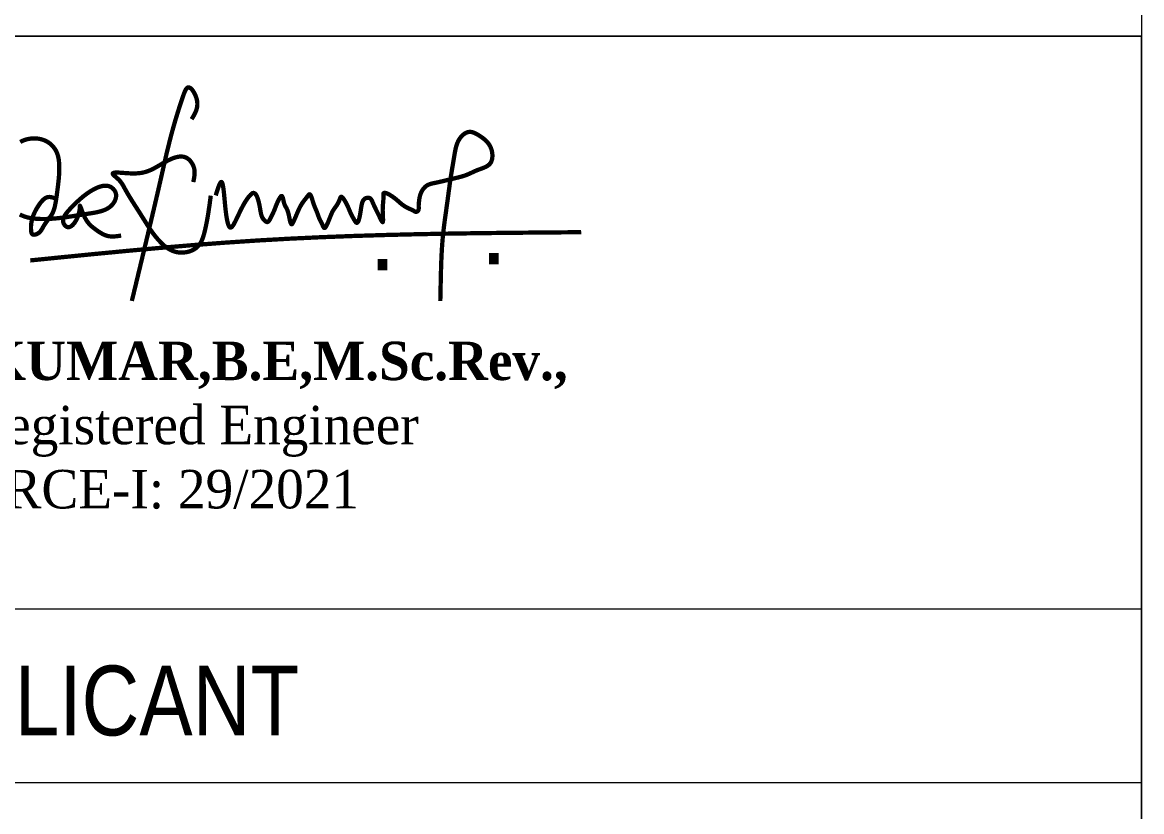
# Model space of a CAD drawing. Header units: metres. Extents: x -1559856 to -1559563, y 43807 to 43972.
# Drawn here: x -1559716.46 to -1559701.92, y 43880.77 to 43891.02 of the extents above; entities that cross this region are included whole.
import ezdxf

# ---------------------------------------------------------------- set-up
doc = ezdxf.new("R2010")
doc.units = ezdxf.units.M
doc.header["$LTSCALE"] = 750
doc.header["$MEASUREMENT"] = 0
doc.layers.get('0').update_dxf_attribs({"lineweight": 5})
doc.layers.add('LOCATION_PLAN', color=7, linetype='Continuous', lineweight=0)
doc.styles.add('145', font='swissc.ttf', dxfattribs={"height": 0.23})
doc.styles.get("Standard").update_dxf_attribs({"font": 'arial.ttf'})
doc.styles.add('style1', font='romans.shx', dxfattribs={"width": 0.95, "height": 200})

msp = doc.modelspace()

# ---------------------------------------------------------------- linework, layer by layer
at = {"color": 7, "ltscale": 0.2}
msp.add_line((-1559729.0595, 43890.84643, -138700.08236), (-1559701.9239, 43890.84643, -138700.08236), dxfattribs=at)
msp.add_lwpolyline([(-1559701.9239, 43862.94666), (-1559856.28176, 43862.94666), (-1559856.28176, 43972.27391), (-1559701.9239, 43972.27391)], close=True, dxfattribs=at)
at = {"color": 5, "lineweight": 100, "ltscale": 0.25, "const_width": 0.05565}
for points in [[(-1559714.26239, 43889.7657), (-1559714.2376, 43889.80718), (-1559714.21539, 43889.84971), (-1559714.20606, 43889.87169), (-1559714.19834, 43889.89432), (-1559714.19256, 43889.91773), (-1559714.18903, 43889.94206), (-1559714.18809, 43889.96743), (-1559714.19004, 43889.99397), (-1559714.19522, 43890.02182), (-1559714.20375, 43890.05079), (-1559714.21512, 43890.07974), (-1559714.22873, 43890.10736), (-1559714.24396, 43890.13229), (-1559714.25198, 43890.14334), (-1559714.26018, 43890.15323), (-1559714.26847, 43890.16178), (-1559714.27678, 43890.16884), (-1559714.28503, 43890.17423), (-1559714.29314, 43890.17779), (-1559714.30104, 43890.17935), (-1559714.30865, 43890.17875), (-1559714.3159, 43890.17587), (-1559714.3228, 43890.17082), (-1559714.32937, 43890.16383), (-1559714.33564, 43890.15512), (-1559714.34164, 43890.14492), (-1559714.3474, 43890.13346), (-1559714.35831, 43890.10764), (-1559714.3686, 43890.07946), (-1559714.38814, 43890.02226), (-1559714.40667, 43889.96666), (-1559714.42424, 43889.91261), (-1559714.44092, 43889.86001), (-1559714.45675, 43889.80877), (-1559714.47179, 43889.7588), (-1559714.4861, 43889.71), (-1559714.49972, 43889.66227), (-1559714.52511, 43889.56966), (-1559714.54841, 43889.48019), (-1559714.57005, 43889.39312), (-1559714.59043, 43889.30767), (-1559714.62919, 43889.1386), (-1559714.64842, 43889.05346), (-1559714.66807, 43888.96697), (-1559714.68822, 43888.87902), (-1559714.70885, 43888.7897), (-1559714.72991, 43888.69914), (-1559714.75137, 43888.60742), (-1559714.79535, 43888.42095), (-1559714.84048, 43888.23114), (-1559714.88648, 43888.03881), (-1559715.03891, 43887.40464)], [(-1559713.9495, 43888.77572), (-1559713.94177, 43888.80051), (-1559713.93409, 43888.82486), (-1559713.92651, 43888.84831), (-1559713.92277, 43888.85956), (-1559713.91907, 43888.87041), (-1559713.91542, 43888.88081), (-1559713.91182, 43888.89071), (-1559713.90828, 43888.90004), (-1559713.90481, 43888.90876), (-1559713.90141, 43888.9168), (-1559713.89808, 43888.92411), (-1559713.89484, 43888.93064), (-1559713.89169, 43888.93632), (-1559713.88863, 43888.9411), (-1559713.88568, 43888.94492), (-1559713.88283, 43888.94773), (-1559713.88009, 43888.94948), (-1559713.87747, 43888.95016), (-1559713.87496, 43888.9498), (-1559713.87255, 43888.94845), (-1559713.87024, 43888.94613), (-1559713.86802, 43888.94289), (-1559713.86589, 43888.93877), (-1559713.86385, 43888.93379), (-1559713.86189, 43888.928), (-1559713.86001, 43888.92144), (-1559713.8582, 43888.91413), (-1559713.85645, 43888.90613), (-1559713.85477, 43888.89746), (-1559713.85314, 43888.88816), (-1559713.85157, 43888.87828), (-1559713.85005, 43888.86783), (-1559713.84857, 43888.85688), (-1559713.84713, 43888.84544), (-1559713.84573, 43888.83356), (-1559713.843, 43888.80861), (-1559713.84036, 43888.78234), (-1559713.83777, 43888.75504), (-1559713.83518, 43888.727), (-1559713.83257, 43888.69852), (-1559713.82712, 43888.64143), (-1559713.82422, 43888.61338), (-1559713.82116, 43888.58593), (-1559713.81796, 43888.55925), (-1559713.81459, 43888.53351), (-1559713.81105, 43888.50886), (-1559713.80733, 43888.48548), (-1559713.80341, 43888.46353), (-1559713.80138, 43888.45315), (-1559713.79929, 43888.44318), (-1559713.79716, 43888.43365), (-1559713.79496, 43888.42459), (-1559713.79272, 43888.416), (-1559713.79042, 43888.40792), (-1559713.78806, 43888.40036), (-1559713.78564, 43888.39335), (-1559713.78316, 43888.3869), (-1559713.78062, 43888.38103), (-1559713.77802, 43888.37577), (-1559713.77536, 43888.37114), (-1559713.77263, 43888.36715), (-1559713.76984, 43888.36383), (-1559713.76698, 43888.3612), (-1559713.76405, 43888.35928), (-1559713.76105, 43888.35809), (-1559713.75798, 43888.35762), (-1559713.75485, 43888.35786), (-1559713.75164, 43888.35878), (-1559713.74836, 43888.36035), (-1559713.745, 43888.36257), (-1559713.74158, 43888.3654), (-1559713.73808, 43888.36882), (-1559713.73451, 43888.37282), (-1559713.73086, 43888.37737), (-1559713.72714, 43888.38245), (-1559713.72334, 43888.38803), (-1559713.71947, 43888.3941), (-1559713.71552, 43888.40063), (-1559713.7115, 43888.40761), (-1559713.7074, 43888.415), (-1559713.69895, 43888.43096), (-1559713.6902, 43888.44834), (-1559713.68112, 43888.46696), (-1559713.67172, 43888.48666), (-1559713.66199, 43888.50724), (-1559713.65192, 43888.52855), (-1559713.64152, 43888.5504), (-1559713.63077, 43888.57263), (-1559713.61968, 43888.59505), (-1559713.59644, 43888.63979), (-1559713.58428, 43888.66176), (-1559713.57176, 43888.68322), (-1559713.55887, 43888.70402), (-1559713.54561, 43888.72396), (-1559713.53197, 43888.74288), (-1559713.51795, 43888.7606), (-1559713.50355, 43888.77695), (-1559713.4962, 43888.78456), (-1559713.48875, 43888.79175), (-1559713.48127, 43888.79824), (-1559713.47756, 43888.801), (-1559713.4739, 43888.80332), (-1559713.47031, 43888.80513), (-1559713.46678, 43888.80643), (-1559713.46331, 43888.80724), (-1559713.45991, 43888.80758), (-1559713.45657, 43888.80746), (-1559713.4533, 43888.8069), (-1559713.45009, 43888.8059), (-1559713.44695, 43888.8045), (-1559713.44086, 43888.80052), (-1559713.43502, 43888.79508), (-1559713.42943, 43888.78831), (-1559713.42409, 43888.78034), (-1559713.41901, 43888.77129), (-1559713.41417, 43888.76129), (-1559713.40958, 43888.75046), (-1559713.40524, 43888.73893), (-1559713.40114, 43888.72683), (-1559713.39728, 43888.71428), (-1559713.39029, 43888.68836), (-1559713.38425, 43888.66216), (-1559713.38158, 43888.64928), (-1559713.37915, 43888.6367), (-1559713.37694, 43888.62454), (-1559713.37492, 43888.6128), (-1559713.37304, 43888.60147), (-1559713.37125, 43888.59052), (-1559713.36779, 43888.5697), (-1559713.36418, 43888.55023), (-1559713.36006, 43888.53198), (-1559713.35507, 43888.5148), (-1559713.35214, 43888.50657), (-1559713.34885, 43888.49856), (-1559713.34517, 43888.49076), (-1559713.34105, 43888.48314), (-1559713.33644, 43888.4757), (-1559713.33131, 43888.4684), (-1559713.32559, 43888.46125), (-1559713.31926, 43888.45421), (-1559713.31226, 43888.44728), (-1559713.30457, 43888.44049), (-1559713.29643, 43888.43452), (-1559713.29232, 43888.43221), (-1559713.28825, 43888.43054), (-1559713.28428, 43888.42964), (-1559713.28043, 43888.42957), (-1559713.27669, 43888.43026), (-1559713.27306, 43888.43167), (-1559713.26955, 43888.43372), (-1559713.26613, 43888.43637), (-1559713.26282, 43888.43956), (-1559713.25959, 43888.44322), (-1559713.25342, 43888.45175), (-1559713.24757, 43888.4615), (-1559713.23672, 43888.48278), (-1559713.23165, 43888.49339), (-1559713.22678, 43888.50345), (-1559713.22209, 43888.51297), (-1559713.21758, 43888.52201), (-1559713.20908, 43888.53901), (-1559713.20122, 43888.55505), (-1559713.19395, 43888.57078), (-1559713.18721, 43888.58671), (-1559713.1808, 43888.60299), (-1559713.16812, 43888.63659), (-1559713.16141, 43888.65393), (-1559713.15416, 43888.67162), (-1559713.14616, 43888.68969), (-1559713.13718, 43888.70813), (-1559713.12701, 43888.72695), (-1559713.11545, 43888.74611), (-1559713.10929, 43888.75511), (-1559713.10623, 43888.75903), (-1559713.10324, 43888.76239), (-1559713.10035, 43888.76504), (-1559713.0976, 43888.76683), (-1559713.09503, 43888.76769), (-1559713.09261, 43888.76765), (-1559713.09035, 43888.76677), (-1559713.08822, 43888.7651), (-1559713.08622, 43888.76271), (-1559713.08433, 43888.75966), (-1559713.08254, 43888.75599), (-1559713.08084, 43888.75178), (-1559713.07922, 43888.74707), (-1559713.07766, 43888.74194), (-1559713.07467, 43888.73061), (-1559713.07179, 43888.71825), (-1559713.06595, 43888.69237), (-1559713.06278, 43888.67977), (-1559713.05933, 43888.66803), (-1559713.05552, 43888.65749), (-1559713.05144, 43888.64802), (-1559713.04719, 43888.63941), (-1559713.04287, 43888.63144), (-1559713.03447, 43888.61652), (-1559713.0269, 43888.60173), (-1559713.02015, 43888.58639), (-1559713.01405, 43888.56999), (-1559713.01119, 43888.56123), (-1559713.00843, 43888.55202), (-1559713.00575, 43888.5423), (-1559713.00313, 43888.53201), (-1559713.00054, 43888.52107), (-1559712.99797, 43888.50943), (-1559712.99539, 43888.49704), (-1559712.99278, 43888.48402), (-1559712.98736, 43888.45762), (-1559712.9845, 43888.445), (-1559712.98149, 43888.4333), (-1559712.97831, 43888.42288), (-1559712.97665, 43888.41827), (-1559712.97493, 43888.41414), (-1559712.97316, 43888.41051), (-1559712.97133, 43888.40745), (-1559712.96943, 43888.40501), (-1559712.96747, 43888.40322), (-1559712.96544, 43888.40214), (-1559712.96333, 43888.40182), (-1559712.96114, 43888.4023), (-1559712.95888, 43888.40363), (-1559712.95654, 43888.40577), (-1559712.95414, 43888.40863), (-1559712.95168, 43888.41212), (-1559712.9492, 43888.41615), (-1559712.94415, 43888.42549), (-1559712.93911, 43888.43592), (-1559712.92938, 43888.45738), (-1559712.9203, 43888.47805), (-1559712.91177, 43888.49789), (-1559712.90367, 43888.51697), (-1559712.89591, 43888.53536), (-1559712.88836, 43888.5531), (-1559712.88093, 43888.57025), (-1559712.87349, 43888.58688), (-1559712.86594, 43888.60304), (-1559712.85818, 43888.61879), (-1559712.85009, 43888.63419), (-1559712.84156, 43888.64929), (-1559712.83249, 43888.66416), (-1559712.82275, 43888.67885), (-1559712.81232, 43888.69344), (-1559712.80126, 43888.70808), (-1559712.78971, 43888.72289), (-1559712.77777, 43888.73803), (-1559712.76556, 43888.75363), (-1559712.75319, 43888.76984), (-1559712.74699, 43888.77817), (-1559712.74391, 43888.78207), (-1559712.74087, 43888.78542), (-1559712.7379, 43888.78792), (-1559712.73501, 43888.78946), (-1559712.73219, 43888.79008), (-1559712.72944, 43888.78985), (-1559712.72676, 43888.78881), (-1559712.72415, 43888.78702), (-1559712.72159, 43888.78453), (-1559712.7191, 43888.78139), (-1559712.71667, 43888.77766), (-1559712.71428, 43888.77339), (-1559712.71195, 43888.76864), (-1559712.70967, 43888.76346), (-1559712.70525, 43888.752), (-1559712.70098, 43888.73946), (-1559712.69285, 43888.71281), (-1559712.68894, 43888.69956), (-1559712.68511, 43888.68693), (-1559712.68133, 43888.67514), (-1559712.67762, 43888.66414), (-1559712.67396, 43888.65384), (-1559712.67035, 43888.64416), (-1559712.66679, 43888.63502), (-1559712.66327, 43888.62633), (-1559712.65638, 43888.60998), (-1559712.64965, 43888.59444), (-1559712.64306, 43888.57906), (-1559712.63658, 43888.56316), (-1559712.6302, 43888.54617), (-1559712.62381, 43888.52825), (-1559712.61043, 43888.49137), (-1559712.60317, 43888.47332), (-1559712.59534, 43888.45614), (-1559712.58685, 43888.44012), (-1559712.57785, 43888.42399), (-1559712.57327, 43888.41519), (-1559712.5687, 43888.40553), (-1559712.5596, 43888.38404), (-1559712.55498, 43888.37366), (-1559712.55264, 43888.36891), (-1559712.55026, 43888.36458), (-1559712.54784, 43888.36079), (-1559712.54537, 43888.35761), (-1559712.54284, 43888.35517), (-1559712.54026, 43888.35355), (-1559712.53761, 43888.35285), (-1559712.5349, 43888.35312), (-1559712.53212, 43888.35429), (-1559712.5293, 43888.35627), (-1559712.52645, 43888.35898), (-1559712.52357, 43888.36236), (-1559712.52068, 43888.36631), (-1559712.51779, 43888.37076), (-1559712.51204, 43888.38084), (-1559712.50641, 43888.39198), (-1559712.49588, 43888.4149), (-1559712.49106, 43888.42594), (-1559712.48651, 43888.43664), (-1559712.4781, 43888.45709), (-1559712.47046, 43888.47639), (-1559712.46335, 43888.49462), (-1559712.45656, 43888.51191), (-1559712.44987, 43888.52835), (-1559712.44305, 43888.54408), (-1559712.43591, 43888.55918), (-1559712.4282, 43888.57377), (-1559712.41972, 43888.58796), (-1559712.41032, 43888.6019), (-1559712.40019, 43888.6159), (-1559712.38963, 43888.63031), (-1559712.37893, 43888.64551), (-1559712.3684, 43888.66185), (-1559712.36329, 43888.67057), (-1559712.35833, 43888.6797), (-1559712.35356, 43888.6893), (-1559712.34901, 43888.69942), (-1559712.34473, 43888.71009), (-1559712.3407, 43888.72121), (-1559712.33678, 43888.73209), (-1559712.33276, 43888.74192), (-1559712.33067, 43888.74618), (-1559712.32848, 43888.74988), (-1559712.32617, 43888.75291), (-1559712.32372, 43888.75517), (-1559712.32111, 43888.75656), (-1559712.31832, 43888.75702), (-1559712.31537, 43888.7566), (-1559712.31228, 43888.75537), (-1559712.30907, 43888.7534), (-1559712.30575, 43888.75077), (-1559712.30236, 43888.74755), (-1559712.2989, 43888.7438), (-1559712.29188, 43888.73502), (-1559712.28486, 43888.725), (-1559712.27144, 43888.70349), (-1559712.26531, 43888.69299), (-1559712.25959, 43888.68281), (-1559712.25425, 43888.67295), (-1559712.24925, 43888.66337), (-1559712.24017, 43888.64499), (-1559712.2321, 43888.62752), (-1559712.22478, 43888.61078), (-1559712.21795, 43888.59461), (-1559712.2048, 43888.56328), (-1559712.19797, 43888.54778), (-1559712.19063, 43888.53217), (-1559712.18266, 43888.51627), (-1559712.17399, 43888.49988), (-1559712.16455, 43888.48282), (-1559712.15427, 43888.46489), (-1559712.14311, 43888.44604), (-1559712.13731, 43888.43702), (-1559712.13439, 43888.43293), (-1559712.13149, 43888.42924), (-1559712.12861, 43888.42605), (-1559712.12578, 43888.42345), (-1559712.12299, 43888.42153), (-1559712.12027, 43888.42036), (-1559712.11761, 43888.41991), (-1559712.11502, 43888.42016), (-1559712.11249, 43888.42106), (-1559712.11003, 43888.42259), (-1559712.10763, 43888.42471), (-1559712.10529, 43888.42739), (-1559712.10301, 43888.43059), (-1559712.1008, 43888.43429), (-1559712.09865, 43888.43844), (-1559712.09656, 43888.44301), (-1559712.09256, 43888.4533), (-1559712.08881, 43888.46489), (-1559712.08531, 43888.4775), (-1559712.08204, 43888.49087), (-1559712.07902, 43888.50474), (-1559712.07367, 43888.53288), (-1559712.06916, 43888.5603), (-1559712.0652, 43888.58662), (-1559712.06145, 43888.61162), (-1559712.05955, 43888.62357), (-1559712.05758, 43888.63511), (-1559712.0555, 43888.64622), (-1559712.05326, 43888.65688), (-1559712.05082, 43888.66705), (-1559712.04815, 43888.67671), (-1559712.04521, 43888.68583), (-1559712.04194, 43888.6944), (-1559712.03831, 43888.70238), (-1559712.03428, 43888.70975), (-1559712.02981, 43888.71648), (-1559712.02485, 43888.72255), (-1559712.01936, 43888.72792), (-1559712.01331, 43888.73258), (-1559712.00665, 43888.73651), (-1559711.99934, 43888.73966), (-1559711.99134, 43888.74202), (-1559711.9826, 43888.74356), (-1559711.97313, 43888.74424), (-1559711.96331, 43888.74383), (-1559711.95847, 43888.74311), (-1559711.95378, 43888.74198), (-1559711.94934, 43888.74041), (-1559711.9452, 43888.73835), (-1559711.94139, 43888.73582), (-1559711.93788, 43888.73286), (-1559711.93464, 43888.72952), (-1559711.93165, 43888.72585), (-1559711.9263, 43888.71768), (-1559711.92161, 43888.70874), (-1559711.91339, 43888.68999), (-1559711.90561, 43888.67193), (-1559711.89799, 43888.65474), (-1559711.89047, 43888.63822), (-1559711.88296, 43888.62215), (-1559711.86772, 43888.59048), (-1559711.85983, 43888.57446), (-1559711.85169, 43888.55802), (-1559711.8432, 43888.54094), (-1559711.83429, 43888.52302), (-1559711.82491, 43888.50404), (-1559711.81497, 43888.48377), (-1559711.80452, 43888.46244), (-1559711.79936, 43888.45232), (-1559711.79446, 43888.44334), (-1559711.79215, 43888.43945), (-1559711.78996, 43888.43606), (-1559711.78792, 43888.43325), (-1559711.78604, 43888.43108), (-1559711.78434, 43888.42963), (-1559711.78284, 43888.42893), (-1559711.78152, 43888.42896), (-1559711.78037, 43888.42968), (-1559711.77939, 43888.43106), (-1559711.77857, 43888.43306), (-1559711.77789, 43888.43564), (-1559711.77735, 43888.43877), (-1559711.77694, 43888.44241), (-1559711.77664, 43888.44653), (-1559711.77646, 43888.45109), (-1559711.77637, 43888.45605), (-1559711.77646, 43888.46705), (-1559711.77683, 43888.47925), (-1559711.77741, 43888.49235), (-1559711.77811, 43888.50608), (-1559711.77961, 43888.53424), (-1559711.78025, 43888.54811), (-1559711.78071, 43888.56146), (-1559711.78097, 43888.57415), (-1559711.78103, 43888.5862), (-1559711.78091, 43888.59767), (-1559711.78064, 43888.6086), (-1559711.78024, 43888.61905), (-1559711.77972, 43888.62906), (-1559711.77841, 43888.64798), (-1559711.77687, 43888.66574), (-1559711.77527, 43888.68273), (-1559711.7725, 43888.716), (-1559711.77164, 43888.73306), (-1559711.77135, 43888.75093), (-1559711.77147, 43888.76028), (-1559711.77179, 43888.76999), (-1559711.77231, 43888.78007), (-1559711.77249, 43888.78986), (-1559711.77211, 43888.7942), (-1559711.77124, 43888.79795), (-1559711.76986, 43888.80109), (-1559711.76801, 43888.80365), (-1559711.76571, 43888.80565), (-1559711.76298, 43888.80712), (-1559711.75986, 43888.80808), (-1559711.75637, 43888.80856), (-1559711.75253, 43888.80858), (-1559711.74838, 43888.80818), (-1559711.74393, 43888.80737), (-1559711.73923, 43888.80618), (-1559711.73428, 43888.80464), (-1559711.72912, 43888.80278), (-1559711.71826, 43888.79817), (-1559711.70687, 43888.79256), (-1559711.69516, 43888.78617), (-1559711.68334, 43888.77918), (-1559711.67162, 43888.77182), (-1559711.6602, 43888.76429), (-1559711.64931, 43888.75678), (-1559711.6391, 43888.74949), (-1559711.62958, 43888.74243), (-1559711.62068, 43888.73558), (-1559711.61232, 43888.72895), (-1559711.60445, 43888.7225), (-1559711.597, 43888.71622), (-1559711.58308, 43888.70413), (-1559711.57005, 43888.69252), (-1559711.54452, 43888.67031), (-1559711.53097, 43888.65944), (-1559711.5163, 43888.64861), (-1559711.5006, 43888.63795), (-1559711.48411, 43888.62767), (-1559711.46709, 43888.61797), (-1559711.44978, 43888.60906), (-1559711.43242, 43888.60113), (-1559711.41512, 43888.59382), (-1559711.39779, 43888.58596), (-1559711.38908, 43888.58144), (-1559711.38033, 43888.57634), (-1559711.37152, 43888.57099), (-1559711.36265, 43888.56627), (-1559711.35818, 43888.56444), (-1559711.35369, 43888.56312), (-1559711.34918, 43888.56241), (-1559711.34464, 43888.56244), (-1559711.34009, 43888.56331), (-1559711.33559, 43888.565), (-1559711.33127, 43888.56738), (-1559711.32728, 43888.57033), (-1559711.32374, 43888.57372), (-1559711.32077, 43888.57744), (-1559711.31837, 43888.58143), (-1559711.31649, 43888.58566), (-1559711.31508, 43888.5901), (-1559711.31406, 43888.59472), (-1559711.31301, 43888.60439), (-1559711.31289, 43888.61446), (-1559711.31325, 43888.62469), (-1559711.31361, 43888.63485), (-1559711.31363, 43888.64478), (-1559711.31267, 43888.66401), (-1559711.31082, 43888.68275), (-1559711.30859, 43888.70142), (-1559711.30615, 43888.72021), (-1559711.30322, 43888.73906), (-1559711.29952, 43888.7579), (-1559711.29477, 43888.77666), (-1559711.28867, 43888.79527), (-1559711.28114, 43888.81356), (-1559711.27221, 43888.83128), (-1559711.26723, 43888.83986), (-1559711.26192, 43888.8482), (-1559711.25629, 43888.85629), (-1559711.25033, 43888.86408), (-1559711.24405, 43888.87154), (-1559711.23746, 43888.87866), (-1559711.23057, 43888.88539), (-1559711.22338, 43888.8917), (-1559711.21589, 43888.89757), (-1559711.20812, 43888.90297), (-1559711.20006, 43888.90786), (-1559711.19173, 43888.91224), (-1559711.18316, 43888.91617), (-1559711.17438, 43888.9197), (-1559711.15627, 43888.92569), (-1559711.13761, 43888.9306), (-1559711.06154, 43888.94658), (-1559711.02416, 43888.95517), (-1559710.98712, 43888.96417), (-1559710.91321, 43888.98242), (-1559710.83838, 43888.9998), (-1559710.8009, 43889.00872), (-1559710.76377, 43889.01842), (-1559710.74543, 43889.02371), (-1559710.72728, 43889.02937), (-1559710.70937, 43889.03546), (-1559710.69172, 43889.04203), (-1559710.67435, 43889.04912), (-1559710.65716, 43889.05662), (-1559710.62292, 43889.07241), (-1559710.58815, 43889.08846), (-1559710.57029, 43889.09631), (-1559710.55199, 43889.10387), (-1559710.53316, 43889.11107), (-1559710.51398, 43889.11804), (-1559710.47573, 43889.13226), (-1559710.45724, 43889.13998), (-1559710.43954, 43889.14843), (-1559710.43108, 43889.153), (-1559710.42293, 43889.15784), (-1559710.41513, 43889.16299), (-1559710.4077, 43889.16846), (-1559710.40069, 43889.17429), (-1559710.39413, 43889.18051), (-1559710.38806, 43889.18715), (-1559710.38252, 43889.19424), (-1559710.37753, 43889.2018), (-1559710.37311, 43889.20984), (-1559710.36923, 43889.21829), (-1559710.3659, 43889.22712), (-1559710.36308, 43889.23627), (-1559710.36076, 43889.24569), (-1559710.35892, 43889.25534), (-1559710.35754, 43889.26517), (-1559710.35662, 43889.27513), (-1559710.35612, 43889.28517), (-1559710.35603, 43889.29524), (-1559710.35635, 43889.30529), (-1559710.35809, 43889.32519), (-1559710.36128, 43889.34471), (-1559710.36584, 43889.36376), (-1559710.37173, 43889.38227), (-1559710.37887, 43889.40016), (-1559710.38721, 43889.41736), (-1559710.39669, 43889.43379), (-1559710.40725, 43889.44936), (-1559710.41882, 43889.46405), (-1559710.43133, 43889.47794), (-1559710.44473, 43889.49112), (-1559710.45894, 43889.5037), (-1559710.47389, 43889.51576), (-1559710.48952, 43889.5274), (-1559710.50576, 43889.53873), (-1559710.52254, 43889.54984), (-1559710.53979, 43889.56077), (-1559710.55743, 43889.57122), (-1559710.57536, 43889.58075), (-1559710.58441, 43889.58504), (-1559710.5935, 43889.58894), (-1559710.60262, 43889.59239), (-1559710.61176, 43889.59535), (-1559710.62091, 43889.59775), (-1559710.63005, 43889.59955), (-1559710.63918, 43889.60068), (-1559710.64828, 43889.6011), (-1559710.65735, 43889.60075), (-1559710.66636, 43889.59959), (-1559710.67531, 43889.5976), (-1559710.68418, 43889.59485), (-1559710.69293, 43889.59139), (-1559710.70154, 43889.58726), (-1559710.71001, 43889.58252), (-1559710.71829, 43889.57722), (-1559710.72637, 43889.57141), (-1559710.73423, 43889.56514), (-1559710.74184, 43889.55847), (-1559710.74919, 43889.55144), (-1559710.75624, 43889.54412), (-1559710.76298, 43889.53654), (-1559710.77543, 43889.52083), (-1559710.7865, 43889.50456), (-1559710.79628, 43889.48779), (-1559710.8049, 43889.47057), (-1559710.81246, 43889.45295), (-1559710.81908, 43889.43497), (-1559710.82486, 43889.41669), (-1559710.82993, 43889.39814), (-1559710.83439, 43889.37938), (-1559710.83836, 43889.36047), (-1559710.84526, 43889.32233), (-1559710.85154, 43889.28412), (-1559710.86435, 43889.20833), (-1559710.87728, 43889.13313), (-1559710.8897, 43889.05799), (-1559710.90122, 43888.98258), (-1559710.91202, 43888.90693), (-1559710.92237, 43888.83112), (-1559710.9428, 43888.67931), (-1559710.96406, 43888.52769), (-1559710.97455, 43888.45192), (-1559710.98446, 43888.37612), (-1559710.99343, 43888.30024), (-1559711.00111, 43888.22425), (-1559711.00745, 43888.14813), (-1559711.0126, 43888.07189), (-1559711.01673, 43887.99555), (-1559711.02002, 43887.91913), (-1559711.02263, 43887.84265), (-1559711.02473, 43887.76611), (-1559711.03266, 43887.40464)], [(-1559716.03604, 43888.73809), (-1559716.04978, 43888.74267), (-1559716.06347, 43888.74694), (-1559716.07703, 43888.75063), (-1559716.08375, 43888.75217), (-1559716.09042, 43888.75344), (-1559716.09704, 43888.75442), (-1559716.10358, 43888.75507), (-1559716.11006, 43888.75536), (-1559716.11645, 43888.75523), (-1559716.12276, 43888.75467), (-1559716.12897, 43888.75365), (-1559716.1351, 43888.7522), (-1559716.14113, 43888.75032), (-1559716.14708, 43888.74805), (-1559716.15293, 43888.7454), (-1559716.1587, 43888.74239), (-1559716.16438, 43888.73903), (-1559716.16996, 43888.73536), (-1559716.17546, 43888.73138), (-1559716.18088, 43888.72711), (-1559716.1862, 43888.72259), (-1559716.19144, 43888.71781), (-1559716.19659, 43888.71281), (-1559716.20166, 43888.7076), (-1559716.20664, 43888.70221), (-1559716.21635, 43888.69092), (-1559716.22572, 43888.67912), (-1559716.23476, 43888.66695), (-1559716.24347, 43888.65456), (-1559716.25185, 43888.6421), (-1559716.2599, 43888.62967), (-1559716.26763, 43888.61725), (-1559716.27503, 43888.60486), (-1559716.28209, 43888.59247), (-1559716.28882, 43888.5801), (-1559716.29521, 43888.56773), (-1559716.30126, 43888.55536), (-1559716.30697, 43888.54298), (-1559716.31233, 43888.5306), (-1559716.31734, 43888.5182), (-1559716.32199, 43888.50578), (-1559716.3263, 43888.49334), (-1559716.33025, 43888.48088), (-1559716.33383, 43888.46838), (-1559716.33706, 43888.45584), (-1559716.33992, 43888.44327), (-1559716.34241, 43888.43063), (-1559716.34452, 43888.41788), (-1559716.34625, 43888.40494), (-1559716.34757, 43888.39175), (-1559716.34847, 43888.37825), (-1559716.34896, 43888.36437), (-1559716.34901, 43888.35005), (-1559716.34861, 43888.33522), (-1559716.34774, 43888.31984), (-1559716.34705, 43888.31209), (-1559716.34607, 43888.30447), (-1559716.34472, 43888.29715), (-1559716.34292, 43888.29025), (-1559716.34183, 43888.28702), (-1559716.34059, 43888.28394), (-1559716.3392, 43888.28105), (-1559716.33765, 43888.27835), (-1559716.33592, 43888.27588), (-1559716.334, 43888.27364), (-1559716.33189, 43888.27165), (-1559716.32957, 43888.26994), (-1559716.32706, 43888.2685), (-1559716.32436, 43888.26732), (-1559716.32149, 43888.2664), (-1559716.31846, 43888.26572), (-1559716.3153, 43888.26527), (-1559716.31201, 43888.26504), (-1559716.30861, 43888.26503), (-1559716.30512, 43888.26523), (-1559716.29792, 43888.26619), (-1559716.29052, 43888.26785), (-1559716.28306, 43888.27012), (-1559716.27564, 43888.27294), (-1559716.2684, 43888.27622), (-1559716.26145, 43888.27989), (-1559716.2549, 43888.28386), (-1559716.24881, 43888.28809), (-1559716.24313, 43888.29257), (-1559716.23783, 43888.29727), (-1559716.23288, 43888.30217), (-1559716.22824, 43888.30726), (-1559716.22389, 43888.31252), (-1559716.21979, 43888.31792), (-1559716.2159, 43888.32346), (-1559716.2122, 43888.3291), (-1559716.20521, 43888.34066), (-1559716.19856, 43888.35243), (-1559716.18524, 43888.37605), (-1559716.1782, 43888.3877), (-1559716.17089, 43888.3992), (-1559716.16331, 43888.41056), (-1559716.15548, 43888.42178), (-1559716.14741, 43888.43287), (-1559716.13917, 43888.44386), (-1559716.12248, 43888.46568), (-1559716.10601, 43888.48758), (-1559716.09805, 43888.49866), (-1559716.09036, 43888.50988), (-1559716.08303, 43888.52128), (-1559716.07613, 43888.5329), (-1559716.06974, 43888.54479), (-1559716.06391, 43888.55696), (-1559716.05863, 43888.56941), (-1559716.05385, 43888.5821), (-1559716.04952, 43888.59501), (-1559716.0456, 43888.6081), (-1559716.04204, 43888.62134), (-1559716.0388, 43888.63471), (-1559716.03583, 43888.64817), (-1559716.03308, 43888.66169), (-1559716.02808, 43888.68879), (-1559716.02352, 43888.71584), (-1559716.01932, 43888.74284), (-1559716.0154, 43888.7698), (-1559716.01171, 43888.79674), (-1559716.00472, 43888.85062), (-1559715.99796, 43888.9046), (-1559715.9917, 43888.95871), (-1559715.98893, 43888.98583), (-1559715.98649, 43889.01298), (-1559715.98444, 43889.04018), (-1559715.98286, 43889.06743), (-1559715.98182, 43889.09473), (-1559715.98137, 43889.12208), (-1559715.98159, 43889.14948), (-1559715.98255, 43889.17694), (-1559715.98334, 43889.19069), (-1559715.98437, 43889.20442), (-1559715.98568, 43889.21812), (-1559715.9873, 43889.23178), (-1559715.98926, 43889.24537), (-1559715.9916, 43889.25887), (-1559715.99436, 43889.27227), (-1559715.99757, 43889.28555), (-1559716.00125, 43889.29868), (-1559716.00545, 43889.31165), (-1559716.0102, 43889.32444), (-1559716.01553, 43889.33702), (-1559716.02146, 43889.34939), (-1559716.02796, 43889.3615), (-1559716.03502, 43889.37334), (-1559716.04262, 43889.38486), (-1559716.05075, 43889.39604), (-1559716.05937, 43889.40685), (-1559716.06848, 43889.41726), (-1559716.07805, 43889.42725), (-1559716.08807, 43889.43678), (-1559716.09851, 43889.44582), (-1559716.10936, 43889.45435), (-1559716.12061, 43889.46233), (-1559716.13222, 43889.46976), (-1559716.14416, 43889.47663), (-1559716.15642, 43889.48295), (-1559716.16897, 43889.48871), (-1559716.18177, 43889.49393), (-1559716.1948, 43889.4986), (-1559716.20803, 43889.50273), (-1559716.22144, 43889.50632), (-1559716.23499, 43889.50936), (-1559716.24867, 43889.51187), (-1559716.26244, 43889.51385), (-1559716.27627, 43889.51529), (-1559716.29015, 43889.5162), (-1559716.30403, 43889.51658), (-1559716.3179, 43889.51644), (-1559716.33173, 43889.51578), (-1559716.3455, 43889.5146), (-1559716.35921, 43889.51292), (-1559716.37282, 43889.51075), (-1559716.38634, 43889.50808), (-1559716.39974, 43889.50494), (-1559716.413, 43889.50133), (-1559716.42612, 43889.49726), (-1559716.43907, 43889.49274), (-1559716.45184, 43889.48777), (-1559716.46441, 43889.48237), (-1559716.47677, 43889.47654), (-1559716.48891, 43889.47029)], [(-1559714.24114, 43888.94858), (-1559714.22984, 43889.00553), (-1559714.22582, 43889.03394), (-1559714.22374, 43889.06229), (-1559714.22425, 43889.09054), (-1559714.22569, 43889.10463), (-1559714.22802, 43889.11869), (-1559714.23132, 43889.13271), (-1559714.23564, 43889.14667), (-1559714.24094, 43889.16048), (-1559714.24715, 43889.17402), (-1559714.25422, 43889.18719), (-1559714.26206, 43889.19988), (-1559714.27063, 43889.21198), (-1559714.27986, 43889.22338), (-1559714.28968, 43889.23397), (-1559714.30002, 43889.24365), (-1559714.31084, 43889.2523), (-1559714.32205, 43889.25983), (-1559714.33361, 43889.26613), (-1559714.34548, 43889.27123), (-1559714.35765, 43889.2752), (-1559714.3701, 43889.27807), (-1559714.38281, 43889.2799), (-1559714.39576, 43889.28074), (-1559714.40893, 43889.28064), (-1559714.4223, 43889.27966), (-1559714.44958, 43889.27524), (-1559714.47745, 43889.2679), (-1559714.50575, 43889.25805), (-1559714.53434, 43889.24611), (-1559714.56305, 43889.23249), (-1559714.59175, 43889.2176), (-1559714.64849, 43889.18567), (-1559714.70333, 43889.15365), (-1559714.72967, 43889.13863), (-1559714.75509, 43889.12481), (-1559714.77968, 43889.11241), (-1559714.80376, 43889.1014), (-1559714.82765, 43889.09176), (-1559714.8517, 43889.08347), (-1559714.87623, 43889.07651), (-1559714.90156, 43889.07087), (-1559714.92803, 43889.06651), (-1559714.95597, 43889.06342), (-1559714.98571, 43889.06158), (-1559715.01758, 43889.06096), (-1559715.0519, 43889.06155), (-1559715.08902, 43889.06332), (-1559715.12893, 43889.06615), (-1559715.16963, 43889.06928), (-1559715.18939, 43889.07064), (-1559715.20828, 43889.07169), (-1559715.22595, 43889.07231), (-1559715.24205, 43889.07237), (-1559715.25621, 43889.07173), (-1559715.26809, 43889.07028), (-1559715.27734, 43889.06789), (-1559715.28086, 43889.0663), (-1559715.28359, 43889.06443), (-1559715.28548, 43889.06225), (-1559715.28649, 43889.05976), (-1559715.28658, 43889.05694), (-1559715.2857, 43889.05377), (-1559715.28386, 43889.05026), (-1559715.28116, 43889.04642), (-1559715.27349, 43889.03788), (-1559715.26342, 43889.02833), (-1559715.25164, 43889.01798), (-1559715.22584, 43888.99565), (-1559715.21325, 43888.98405), (-1559715.20172, 43888.9724), (-1559715.19132, 43888.96075), (-1559715.18193, 43888.94909), (-1559715.16557, 43888.92575), (-1559715.15152, 43888.90235), (-1559715.12586, 43888.85527), (-1559715.09887, 43888.80774), (-1559715.07024, 43888.7598), (-1559715.04038, 43888.71155), (-1559715.00967, 43888.66305), (-1559714.94729, 43888.56564), (-1559714.88603, 43888.46824), (-1559714.82525, 43888.37214), (-1559714.79379, 43888.32517), (-1559714.76091, 43888.27923), (-1559714.7261, 43888.23457), (-1559714.68882, 43888.19142), (-1559714.6691, 43888.17049), (-1559714.64859, 43888.15012), (-1559714.62723, 43888.13056), (-1559714.605, 43888.11207), (-1559714.58185, 43888.0949), (-1559714.55776, 43888.0793), (-1559714.53267, 43888.06553), (-1559714.50656, 43888.05385), (-1559714.47938, 43888.04451), (-1559714.4511, 43888.03777), (-1559714.42183, 43888.03377), (-1559714.39195, 43888.03251), (-1559714.36186, 43888.03392), (-1559714.33194, 43888.03799), (-1559714.3026, 43888.04466), (-1559714.27423, 43888.05391), (-1559714.24724, 43888.06568), (-1559714.22202, 43888.07995), (-1559714.2102, 43888.08801), (-1559714.19897, 43888.09667), (-1559714.18838, 43888.10594), (-1559714.17848, 43888.11581), (-1559714.16928, 43888.12625), (-1559714.16075, 43888.13724), (-1559714.14552, 43888.16066), (-1559714.13248, 43888.18577), (-1559714.1213, 43888.21222), (-1559714.11166, 43888.23969), (-1559714.10323, 43888.26787), (-1559714.08873, 43888.32502), (-1559714.07597, 43888.38193), (-1559714.06458, 43888.43843), (-1559714.05436, 43888.4946), (-1559714.04511, 43888.55048), (-1559714.02876, 43888.66163), (-1559714.01398, 43888.77233)], [(-1559716.49383, 43888.52802), (-1559716.48166, 43888.52191), (-1559716.46936, 43888.51615), (-1559716.4569, 43888.51074), (-1559716.44429, 43888.50572), (-1559716.43151, 43888.50111), (-1559716.41859, 43888.49688), (-1559716.40554, 43888.49302), (-1559716.39236, 43888.48952), (-1559716.37907, 43888.48636), (-1559716.36568, 43888.48352), (-1559716.3522, 43888.48099), (-1559716.33865, 43888.47875), (-1559716.32504, 43888.47678), (-1559716.31138, 43888.47508), (-1559716.29767, 43888.47362), (-1559716.28395, 43888.47239), (-1559716.27021, 43888.47137), (-1559716.24273, 43888.4699), (-1559716.21534, 43888.4691), (-1559716.18813, 43888.46884), (-1559716.16109, 43888.46907), (-1559716.13421, 43888.46977), (-1559716.10745, 43888.47092), (-1559716.0808, 43888.47247), (-1559716.05422, 43888.47441), (-1559716.0277, 43888.4767), (-1559716.00121, 43888.47933), (-1559715.97473, 43888.48227), (-1559715.94822, 43888.48548), (-1559715.92167, 43888.48894), (-1559715.89506, 43888.49263), (-1559715.86834, 43888.49651), (-1559715.84151, 43888.50056), (-1559715.81454, 43888.50475), (-1559715.7874, 43888.50906), (-1559715.76007, 43888.51346), (-1559715.73252, 43888.51792), (-1559715.70473, 43888.52241), (-1559715.67667, 43888.52692), (-1559715.64833, 43888.5314), (-1559715.61966, 43888.53583), (-1559715.59069, 43888.54022), (-1559715.56154, 43888.54472), (-1559715.53242, 43888.54955), (-1559715.50353, 43888.55492), (-1559715.48923, 43888.55788), (-1559715.47506, 43888.56105), (-1559715.46104, 43888.56447), (-1559715.4472, 43888.56816), (-1559715.43357, 43888.57215), (-1559715.42017, 43888.57646), (-1559715.40702, 43888.58113), (-1559715.39415, 43888.58617), (-1559715.38158, 43888.59162), (-1559715.36935, 43888.5975), (-1559715.35746, 43888.60385), (-1559715.34595, 43888.61068), (-1559715.33484, 43888.61802), (-1559715.32416, 43888.62591), (-1559715.31393, 43888.63436), (-1559715.30418, 43888.64341), (-1559715.29949, 43888.64816), (-1559715.29493, 43888.65308), (-1559715.2905, 43888.65816), (-1559715.2862, 43888.6634), (-1559715.28205, 43888.66881), (-1559715.27803, 43888.67439), (-1559715.27415, 43888.68015), (-1559715.27043, 43888.68608), (-1559715.26688, 43888.69217), (-1559715.26351, 43888.6984), (-1559715.26035, 43888.70476), (-1559715.2574, 43888.71124), (-1559715.25469, 43888.71782), (-1559715.25223, 43888.72449), (-1559715.25003, 43888.73123), (-1559715.24811, 43888.73804), (-1559715.2465, 43888.74489), (-1559715.2452, 43888.75178), (-1559715.24423, 43888.75868), (-1559715.24361, 43888.76559), (-1559715.24335, 43888.7725), (-1559715.24347, 43888.77938), (-1559715.24398, 43888.78622), (-1559715.24491, 43888.79302), (-1559715.24627, 43888.79976), (-1559715.24806, 43888.80641), (-1559715.25029, 43888.81298), (-1559715.25291, 43888.81943), (-1559715.25592, 43888.82576), (-1559715.25929, 43888.83194), (-1559715.263, 43888.83796), (-1559715.26703, 43888.84381), (-1559715.27136, 43888.84946), (-1559715.27597, 43888.8549), (-1559715.28084, 43888.8601), (-1559715.28595, 43888.86507), (-1559715.29127, 43888.86977), (-1559715.29679, 43888.87419), (-1559715.30248, 43888.87832), (-1559715.30832, 43888.88213), (-1559715.3143, 43888.88561), (-1559715.32039, 43888.88875), (-1559715.32657, 43888.89153), (-1559715.33284, 43888.89395), (-1559715.33918, 43888.89603), (-1559715.34561, 43888.89778), (-1559715.3521, 43888.89921), (-1559715.35866, 43888.90032), (-1559715.36528, 43888.90113), (-1559715.37196, 43888.90165), (-1559715.37868, 43888.90189), (-1559715.38546, 43888.90185), (-1559715.39227, 43888.90156), (-1559715.39911, 43888.90101), (-1559715.40599, 43888.90022), (-1559715.41289, 43888.8992), (-1559715.41981, 43888.89796), (-1559715.42675, 43888.89651), (-1559715.44064, 43888.89301), (-1559715.45453, 43888.88879), (-1559715.46838, 43888.88394), (-1559715.48215, 43888.87852), (-1559715.49579, 43888.87263), (-1559715.50927, 43888.86635), (-1559715.52254, 43888.85975), (-1559715.53556, 43888.85292), (-1559715.54832, 43888.84591), (-1559715.56082, 43888.83873), (-1559715.57306, 43888.8314), (-1559715.58506, 43888.82392), (-1559715.59684, 43888.81629), (-1559715.60839, 43888.80853), (-1559715.61973, 43888.80063), (-1559715.63087, 43888.79262), (-1559715.64183, 43888.78449), (-1559715.66321, 43888.76792), (-1559715.68396, 43888.75097), (-1559715.70417, 43888.7337), (-1559715.7239, 43888.71618), (-1559715.74326, 43888.69846), (-1559715.76232, 43888.68056), (-1559715.78121, 43888.66234), (-1559715.80007, 43888.64357), (-1559715.80954, 43888.63392), (-1559715.81905, 43888.62406), (-1559715.82862, 43888.61395), (-1559715.83828, 43888.60357), (-1559715.84803, 43888.5929), (-1559715.85789, 43888.58191), (-1559715.86785, 43888.57058), (-1559715.87774, 43888.55894), (-1559715.88738, 43888.54701), (-1559715.89656, 43888.53483), (-1559715.9051, 43888.52243), (-1559715.90907, 43888.51616), (-1559715.91281, 43888.50985), (-1559715.9163, 43888.50349), (-1559715.9195, 43888.49711), (-1559715.9224, 43888.49069), (-1559715.92497, 43888.48424), (-1559715.9272, 43888.47777), (-1559715.92904, 43888.47128), (-1559715.93049, 43888.46477), (-1559715.93152, 43888.45826), (-1559715.9321, 43888.45173), (-1559715.93221, 43888.4452), (-1559715.93182, 43888.43868), (-1559715.93092, 43888.43215), (-1559715.92947, 43888.42564), (-1559715.92746, 43888.41913), (-1559715.92487, 43888.41266), (-1559715.92177, 43888.40629), (-1559715.9182, 43888.40009), (-1559715.91423, 43888.39415), (-1559715.90993, 43888.38854), (-1559715.90535, 43888.38334), (-1559715.90055, 43888.37863), (-1559715.89561, 43888.37449), (-1559715.89056, 43888.37098), (-1559715.88546, 43888.36813), (-1559715.88029, 43888.36592), (-1559715.87508, 43888.36434), (-1559715.86982, 43888.36337), (-1559715.86454, 43888.36298), (-1559715.85922, 43888.36317), (-1559715.85389, 43888.36391), (-1559715.84855, 43888.36518), (-1559715.8432, 43888.36698), (-1559715.83786, 43888.36927), (-1559715.83254, 43888.37205), (-1559715.82723, 43888.37529), (-1559715.82195, 43888.37898), (-1559715.81671, 43888.3831), (-1559715.81152, 43888.38763), (-1559715.80637, 43888.39256), (-1559715.80129, 43888.39786), (-1559715.79627, 43888.40352), (-1559715.79132, 43888.40953), (-1559715.78646, 43888.41585), (-1559715.78169, 43888.42249), (-1559715.77702, 43888.42941), (-1559715.77246, 43888.4366), (-1559715.76801, 43888.44404), (-1559715.76368, 43888.45172), (-1559715.75948, 43888.45962), (-1559715.75541, 43888.46772), (-1559715.7515, 43888.47599), (-1559715.74773, 43888.48444), (-1559715.74412, 43888.49303), (-1559715.74069, 43888.50174), (-1559715.73743, 43888.51057), (-1559715.73435, 43888.5195), (-1559715.73146, 43888.52849), (-1559715.72878, 43888.53755), (-1559715.7263, 43888.54665), (-1559715.72403, 43888.55577), (-1559715.72199, 43888.56489), (-1559715.72018, 43888.574), (-1559715.7186, 43888.58309), (-1559715.71727, 43888.59212), (-1559715.7162, 43888.60109), (-1559715.71538, 43888.60997), (-1559715.71484, 43888.61875), (-1559715.71457, 43888.6274), (-1559715.71449, 43888.63151), (-1559715.71438, 43888.63519), (-1559715.71417, 43888.6382), (-1559715.71401, 43888.63939), (-1559715.71381, 43888.64032), (-1559715.71355, 43888.64098), (-1559715.71323, 43888.64137), (-1559715.71287, 43888.64151), (-1559715.71246, 43888.6414), (-1559715.712, 43888.64106), (-1559715.7115, 43888.6405), (-1559715.71096, 43888.63972), (-1559715.71037, 43888.63875), (-1559715.7091, 43888.63625), (-1559715.70769, 43888.63308), (-1559715.70617, 43888.62935), (-1559715.70455, 43888.62514), (-1559715.70285, 43888.62055), (-1559715.70109, 43888.61565), (-1559715.69745, 43888.60534), (-1559715.69375, 43888.59492), (-1559715.69008, 43888.58481), (-1559715.68644, 43888.57501), (-1559715.68283, 43888.56552), (-1559715.67924, 43888.55633), (-1559715.67568, 43888.54743), (-1559715.67213, 43888.53881), (-1559715.6686, 43888.53048), (-1559715.66508, 43888.52241), (-1559715.66157, 43888.5146), (-1559715.65808, 43888.50705), (-1559715.65458, 43888.49974), (-1559715.65109, 43888.49267), (-1559715.6476, 43888.48583), (-1559715.64411, 43888.47921), (-1559715.64062, 43888.47281), (-1559715.63711, 43888.46661), (-1559715.6336, 43888.46061), (-1559715.62653, 43888.44917), (-1559715.61939, 43888.43843), (-1559715.61216, 43888.42832), (-1559715.60482, 43888.41879), (-1559715.59734, 43888.40977), (-1559715.58971, 43888.4012), (-1559715.58191, 43888.39301), (-1559715.5739, 43888.38515), (-1559715.56568, 43888.37754), (-1559715.55722, 43888.37013), (-1559715.5485, 43888.36285), (-1559715.53951, 43888.35564), (-1559715.53021, 43888.34844), (-1559715.52059, 43888.34118), (-1559715.51062, 43888.3338), (-1559715.5003, 43888.32626), (-1559715.48963, 43888.3186), (-1559715.47863, 43888.31089), (-1559715.46732, 43888.30323), (-1559715.45573, 43888.29568), (-1559715.44387, 43888.28834), (-1559715.43176, 43888.28128), (-1559715.41943, 43888.27458), (-1559715.4069, 43888.26832), (-1559715.39419, 43888.26259), (-1559715.38131, 43888.25746), (-1559715.36829, 43888.25302), (-1559715.36173, 43888.25109), (-1559715.35515, 43888.24935), (-1559715.34854, 43888.24782), (-1559715.34191, 43888.24649), (-1559715.32858, 43888.24438), (-1559715.31515, 43888.24298), (-1559715.30166, 43888.2422), (-1559715.28809, 43888.242), (-1559715.27445, 43888.24231), (-1559715.26077, 43888.24305), (-1559715.24703, 43888.24418), (-1559715.23326, 43888.24562), (-1559715.20563, 43888.24921), (-1559715.17794, 43888.2533)], [(-1559716.35819, 43887.93093), (-1559715.93848, 43887.97316), (-1559715.51873, 43888.01472), (-1559715.09891, 43888.05495), (-1559714.67897, 43888.09317), (-1559714.25888, 43888.12872), (-1559713.8386, 43888.16093), (-1559713.41809, 43888.18914), (-1559712.99733, 43888.21293), (-1559712.57633, 43888.23263), (-1559712.15513, 43888.2487), (-1559711.73374, 43888.2616), (-1559711.3122, 43888.27176), (-1559710.89053, 43888.27965), (-1559710.46875, 43888.28573), (-1559710.0469, 43888.29044), (-1559709.62499, 43888.29425), (-1559709.20306, 43888.2976)]]:
    msp.add_lwpolyline(points, dxfattribs=at)
at = {"color": 7, "ltscale": 0.2, "elevation": -138700.08236}
msp.add_lwpolyline([(-1559729.0595, 43881.14759), (-1559701.9239, 43881.14759), (-1559701.9239, 43883.39955), (-1559729.0595, 43883.39955)], close=True, dxfattribs=at)
at = {"layer": 'LOCATION_PLAN', "elevation": 105681.27344}
msp.add_lwpolyline([(-1559729.0595, 43862.94666), (-1559701.9239, 43862.94666), (-1559701.9239, 43890.84643), (-1559729.0595, 43890.84643)], close=True, dxfattribs=at)

# ---------------------------------------------------------------- texts
at = {"color": 5, "lineweight": 100, "ltscale": 0.25}
for p in [(-1559711.96768, 43887.80151), (-1559710.52057, 43887.88219)]:
    msp.add_text('.', height=0.94529, dxfattribs=at).set_placement(p)
at = {"color": 7, "ltscale": 0.25, "style": '145'}
msp.add_text('APPLICANT', height=0.9075, dxfattribs=at).set_placement((-1559718.63894, 43881.75876, -198595.08236))
at = {"color": 7, "lineweight": 20, "insert": (-1559721.454, 43886.87605), "char_height": 0.5444906, "width": 26.2999139, "attachment_point": 1, "style": 'style1'}
msp.add_mtext('\\A1;{\\fTimes New Roman|b1|i0|c0|p18;\\H0.91829x;Er G.NANDA KUMAR,B.E,M.Sc.Rev.,\\H0.8271x;\\P\\fTimes New Roman|b0|i0|c0|p18;\\H1.209x;Govt.HNTDA Registered Engineer\\PRegistration No:RCE-I: 29/2021}', dxfattribs=at)

doc.saveas('drawing.dxf')
